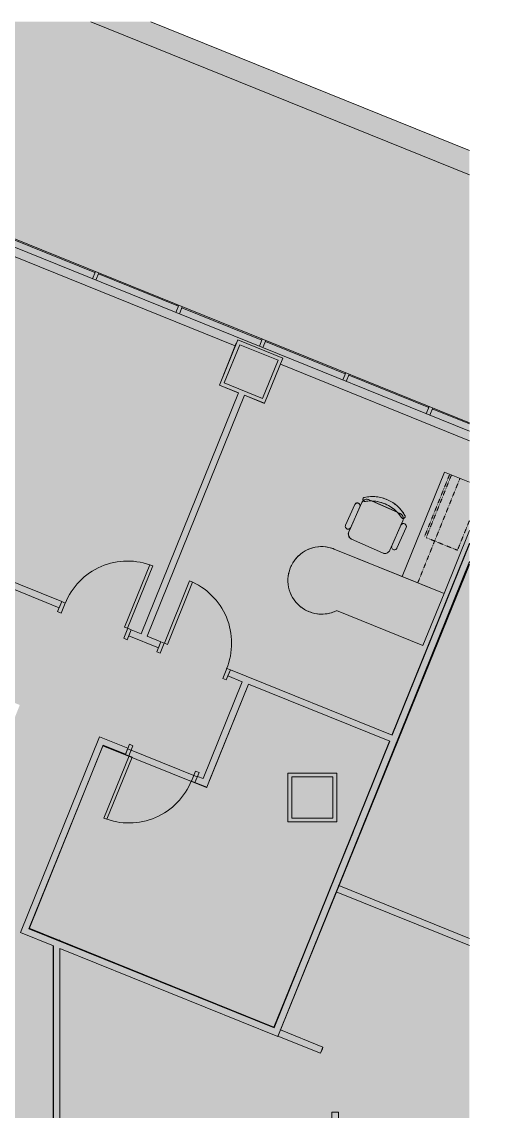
# Model space of a CAD drawing. Header units: inches. Extents: x 240 to 2120, y -1901 to 112.
# Drawn here: x 1872 to 2120, y -470 to 111 of the extents above; entities that cross this region are included whole.
import ezdxf

# ---------------------------------------------------------------- set-up
doc = ezdxf.new("R2010")
doc.units = ezdxf.units.IN
doc.header["$MEASUREMENT"] = 0
doc.linetypes.add('DASH 1_32_', pattern=[0.0625, 0.03125, -0.03125])
doc.layers.get('DefPoints').update_dxf_attribs({"lineweight": 9})
for name, color, linetype, lineweight in [('8th floor - 800-805 background_dwg', 8, 'Continuous', 9), ('A-DETL-GENF', 92, 'Continuous', 9), ('A-DOOR', 31, 'Continuous', 13), ('A-DOOR-FRAM', 31, 'Continuous', 20), ('A-WALL', 113, 'Continuous', 13), ('A-Wall-Bldg', 7, 'Continuous', 9), ('A-Wall-Exst', 7, 'Continuous', 9), ('A-WALL-PATT', 111, 'Continuous', 13), ('I-FURN', 30, 'Continuous', 9), ('I-WALL', 2, 'Continuous', 13)]:
    doc.layers.add(name, color=color, linetype=linetype, lineweight=lineweight)

# ---------------------------------------------------------------- blocks, each defined once
blk = doc.blocks.new('Single Flush - OTJ_SOLIDFLUSH_ALUM-4827086-FIRST FLOOR POWER _ SIGNAL')
at = {"layer": 'A-DOOR', "color": 8, "lineweight": 20}
for p, q in [((16.15625, 37.5625), (16.15625, 1.75)), ((17.90625, 37.5625), (16.15625, 37.5625)), ((17.90625, 1.75), (17.90625, 37.5625)), ((16.15625, 1.75), (17.90625, 1.75))]:
    blk.add_line(p, q, dxfattribs=at)
at = {"layer": 'A-DOOR', "lineweight": 9}
blk.add_arc((17.90625, 1.75), 35.8125, 90, 180.5, dxfattribs=at)
at = {"layer": 'A-DOOR-FRAM', "color": 8}
for p, q in [((-20, -4), (-20, 1.75)), ((-20, 1.75), (-18, 1.75)), ((-18, -4), (-18, 1.75)), ((18.000004, -4), (18.000004, 1.75)), ((18.000004, 1.75), (20.000004, 1.75)), ((20.000004, -4), (20.000004, 1.75)), ((-20, -4), (-18, -4)), ((18.000004, -4), (20.000004, -4))]:
    blk.add_line(p, q, dxfattribs=at)
blk = doc.blocks.new('Single Flush - OTJ_SOLIDFLUSH_ALUM-4827087-FIRST FLOOR POWER _ SIGNAL')
at = {"layer": 'A-DOOR', "color": 8, "lineweight": 20}
for p, q in [((16.15625, -1.75), (17.90625, -1.75)), ((16.15625, -37.5625), (16.15625, -1.75)), ((17.90625, -1.75), (17.90625, -37.5625)), ((17.90625, -37.5625), (16.15625, -37.5625))]:
    blk.add_line(p, q, dxfattribs=at)
at = {"layer": 'A-DOOR', "lineweight": 9}
blk.add_arc((17.90625, -1.75), 35.8125, 179.5, 270, dxfattribs=at)
at = {"layer": 'A-DOOR-FRAM', "color": 8}
for p, q in [((-20, 4), (-20, -1.75)), ((-20, 4), (-18, 4)), ((-18, 4), (-18, -1.75)), ((18.000004, 4), (18.000004, -1.75)), ((18.000004, 4), (20.000004, 4)), ((20.000004, 4), (20.000004, -1.75)), ((-20, -1.75), (-18, -1.75)), ((18.000004, -1.75), (20.000004, -1.75))]:
    blk.add_line(p, q, dxfattribs=at)
blk = doc.blocks.new('F-Chairs1 - Workstation 2-4864810-FIRST FLOOR POWER _ SIGNAL')
at = {"layer": 'I-FURN'}
for p, q in [((-12, 7), (-12, 24)), ((-12, 24), (-12, 21.5)), ((-12, 21.5), (-12, 24)), ((-9, 27), (9, 27)), ((9, 27), (-9, 27)), ((-9, 27), (9, 27)), ((12, 24), (12, 7)), ((12, 21.5), (12, 24)), ((12, 24), (12, 21.5)), ((-15, 9.5), (-15, 21.5)), ((-15, 21.5), (-15, 9.5)), ((-15, 9.5), (-15, 21.5)), ((-12, 9.5), (-12, 21.5)), ((-12, 21.5), (-12, 9.5)), ((-12, 21.5), (-12, 9.5)), ((-12, 9.5), (-12, 21.5)), ((12, 21.5), (12, 9.5)), ((12, 9.5), (12, 21.5)), ((12, 9.53), (12, 21.5)), ((12, 21.5), (12, 9.53)), ((15, 21.5), (15, 9.5)), ((15, 9.5), (15, 21.5)), ((15, 21.5), (15, 9.5)), ((-12, 9.5), (-12, 7)), ((-12, 7), (-12, 9.5)), ((12, 7), (12, 9.5)), ((12, 9.5), (12, 7)), ((-9, 4), (-7.33, 4)), ((-7.33, 4), (-9, 4)), ((7.44, 4), (-7.44, 4)), ((-7.33, 4), (7.33, 4)), ((7.33, 4), (-7.33, 4)), ((7.33, 4), (9, 4)), ((9, 4), (7.33, 4))]:
    blk.add_line(p, q, dxfattribs=at)
for centre, radius, start, end in [((-9, 24), 3, 90, 180), ((-9, 24), 3, 90, 180), ((-9, 24), 3, 135, 180), ((-9, 24), 3, 105, 135), ((-9, 24), 3, 90, 105), ((9, 24), 3, 360, 90), ((9, 24), 3, 360, 90), ((9, 24), 3, 75, 90), ((9, 24), 3, 60, 75), ((9, 24), 3, 45, 60), ((9, 24), 3, 15, 45), ((9, 24), 3, 0, 15), ((-13.5, 21.5), 1.5, 360, 180), ((-13.5, 21.5), 1.5, 360, 180), ((-13.5, 21.5), 1.5, 165, 180), ((-13.5, 21.5), 1.5, 150, 165), ((-13.5, 21.5), 1.5, 135, 150), ((-13.5, 21.5), 1.5, 105, 135), ((-13.5, 21.5), 1.5, 75, 105), ((-13.5, 21.5), 1.5, 45, 75), ((-13.5, 21.5), 1.5, 15, 45), ((-13.5, 21.5), 1.5, 0, 15), ((13.5, 21.5), 1.5, 360, 180), ((13.5, 21.5), 1.5, 360, 180), ((13.5, 21.5), 1.5, 165, 180), ((13.5, 21.5), 1.5, 150, 165), ((13.5, 21.5), 1.5, 135, 150), ((13.5, 21.5), 1.5, 120, 135), ((13.5, 21.5), 1.5, 105, 120), ((13.5, 21.5), 1.5, 90, 105), ((13.5, 21.5), 1.5, 75, 90), ((13.5, 21.5), 1.5, 45, 75), ((13.5, 21.5), 1.5, 15, 45), ((13.5, 21.5), 1.5, 0, 15), ((-13.5, 9.5), 1.5, 180, 360), ((-13.5, 9.5), 1.5, 180, 360), ((-13.5, 9.5), 1.5, 180, 210), ((-13.5, 9.5), 1.5, 210, 240), ((-13.5, 9.5), 1.5, 240, 270), ((-13.5, 9.5), 1.5, 270, 300), ((-13.5, 9.5), 1.5, 300, 315), ((-13.5, 9.5), 1.5, 315, 330), ((-13.5, 9.5), 1.5, 330, 345), ((-13.5, 9.5), 1.5, 345, 0), ((-9, 7), 3, 180, 206.28357), ((-9, 7), 3, 180, 206.39534), ((-9, 7), 3, 180, 195), ((-9, 7), 3, 195, 206.39534), ((9, 7), 3, 333.71643, 360), ((9, 7), 3, 333.60466, 0), ((9, 7), 3, 333.60466, 345), ((9, 7), 3, 345, 0), ((13.5, 9.5), 1.5, 180, 360), ((13.5, 9.5), 1.5, 180, 360), ((13.5, 9.5), 1.5, 180, 210), ((13.5, 9.5), 1.5, 210, 240), ((13.5, 9.5), 1.5, 240, 285), ((13.5, 9.5), 1.5, 285, 300), ((13.5, 9.5), 1.5, 300, 315), ((13.5, 9.5), 1.5, 315, 330), ((13.5, 9.5), 1.5, 330, 345), ((13.5, 9.5), 1.5, 345, 0), ((-11.17, 4.73), 1.08, 53.8255, 233.8255), ((-11.17, 4.73), 1.08, 53.8255, 233.8255), ((-11.17, 4.73), 1.08, 173.8255, 188.8255), ((-11.17, 4.73), 1.08, 158.8255, 173.8255), ((-11.17, 4.73), 1.08, 188.8255, 218.8255), ((-11.17, 4.73), 1.08, 143.8255, 158.8255), ((-11.17, 4.73), 1.08, 128.8255, 143.8255), ((-11.17, 4.73), 1.08, 218.8255, 233.8255), ((-11.17, 4.73), 1.08, 113.8255, 128.8255), ((0, 20), 20, 233.8255, 306.1745), ((0, 20), 20, 233.8255, 306.1745), ((0, 20), 20, 233.8255, 242.86912), ((-9, 7), 3, 206.39534, 225), ((-9, 7), 3, 206.39534, 270), ((-11.17, 4.73), 1.08, 98.8255, 113.8255), ((-11.17, 4.73), 1.08, 68.8255, 98.8255), ((-9, 7), 3, 225, 255), ((-11.17, 4.73), 1.08, 53.8255, 68.8255), ((0, 22.18), 19.64, 237.57575, 302.42425), ((0, 22.18), 19.64, 237.57575, 302.42425), ((0, 22.18), 19.64, 237.57575, 261.89394), ((-9, 7), 3, 255, 270), ((0, 20), 20, 242.86912, 260.95637), ((0, 20), 20, 260.95637, 270), ((0, 22.18), 19.64, 261.89394, 286.21212), ((0, 20), 20, 270, 279.04363), ((0, 20), 20, 279.04363, 288.08725), ((0, 22.18), 19.64, 286.21212, 294.31819), ((0, 20), 20, 288.08725, 297.13088), ((0, 22.18), 19.64, 294.31819, 302.42425), ((9, 7), 3, 270, 330), ((9, 7), 3, 270, 285), ((0, 20), 20, 297.13088, 306.1745), ((9, 7), 3, 285, 300), ((9, 7), 3, 300, 315), ((11.17, 4.73), 1.08, 306.1745, 126.1745), ((11.17, 4.73), 1.08, 306.1745, 126.1745), ((11.17, 4.73), 1.08, 111.1745, 126.1745), ((11.17, 4.73), 1.08, 96.1745, 111.1745), ((11.17, 4.73), 1.08, 81.1745, 96.1745), ((9, 7), 3, 315, 330), ((11.17, 4.73), 1.08, 66.1745, 81.1745), ((11.17, 4.73), 1.08, 51.1745, 66.1745), ((9, 7), 3, 331.14883, 333.60466), ((9, 7), 3, 331.14883, 333.60466), ((11.17, 4.73), 1.08, 306.1745, 321.1745), ((11.17, 4.73), 1.08, 351.1745, 51.1745), ((11.17, 4.73), 1.08, 321.1745, 351.1745)]:
    blk.add_arc(centre, radius, start, end, dxfattribs=at)
blk = doc.blocks.new('P-Top Desk 8 - P-Top Desk 1-4866550-FIRST FLOOR POWER _ SIGNAL')
at = {"layer": 'I-FURN'}
for p, q in [((-2715.91, 8572.32), (-2715.91, 8512.32)), ((-2701.53, 8572.32), (-2715.91, 8572.32)), ((-2715.91, 8572.32), (-2701.53, 8572.32)), ((-2715.91, 8512.32), (-2715.91, 8572.32)), ((-2691.91, 8512.32), (-2691.91, 8548.5)), ((-2691.91, 8548.5), (-2691.91, 8512.32)), ((-2691.91, 8512.32), (-2755.02, 8512.32)), ((-2755.02, 8512.32), (-2715.91, 8512.32)), ((-2715.91, 8512.32), (-2691.91, 8512.32)), ((-2691.91, 8512.32), (-2715.91, 8512.32)), ((-2715.91, 8512.32), (-2691.91, 8512.32)), ((-2691.91, 8482.34), (-2691.91, 8512.32)), ((-2691.91, 8512.32), (-2691.91, 8482.34)), ((-2741.59, 8482.34), (-2691.91, 8482.34)), ((-2691.91, 8482.34), (-2741.59, 8482.34))]:
    blk.add_line(p, q, dxfattribs=at)
at = {"layer": 'I-FURN', "linetype": 'DASH 1_32_'}
for p, q in [((-2712.91, 8536.32), (-2712.91, 8572.32)), ((-2711.91, 8536.32), (-2711.91, 8572.32)), ((-2707.03, 8512.32), (-2707.03, 8572.32)), ((-2693.91, 8553.45), (-2693.91, 8536.32)), ((-2693.91, 8536.32), (-2711.91, 8536.32))]:
    blk.add_line(p, q, dxfattribs=at)
at = {"layer": 'I-FURN'}
for start, end in [(90, 318.25016), (99.51042, 147.06254), (90, 99.51042), (147.06254, 166.08339), (166.08339, 175.59381), (175.59381, 185.10423), (185.10423, 204.12508), (204.12508, 242.16677), (280.20847, 308.73974), (308.73974, 318.25016), (242.16677, 261.18762), (261.18762, 270.69804), (270.69804, 280.20847)]:
    blk.add_arc((-2755.02, 8494.32), 18, start, end, dxfattribs=at)
blk = doc.blocks.new('8th floor - 800-805 background_dwg-4807125-FIRST FLOOR POWER _ SIGNAL')
at = {"layer": 'A-Wall-Bldg'}
blk.add_hatch(color=256, dxfattribs=at).paths.add_polyline_path([(732.74, 1282.6), (710.74, 1282.6), (710.74, 1260.6), (732.74, 1260.6)], flags=0)
for p, q in [((308.3, 826.52), (522.06, 1355.41)), ((376.99, 1355.41), (308.3, 1185.45)), ((308.3, 815.47), (526.53, 1355.41)), ((389.94, 1355.41), (308.3, 1153.43)), ((490.84, 1254.59), (531.59, 1355.41)), ((514.67, 1335.56), (522.7, 1355.41)), ((514.13, 1335.78), (517.97, 1334.23)), ((496.69, 1291.06), (513.92, 1333.71)), ((517.22, 1332.38), (513.38, 1333.93)), ((478.7, 1246.56), (495.94, 1289.2)), ((499.23, 1287.87), (495.39, 1289.42)), ((496.14, 1291.28), (499.98, 1289.73)), ((460.71, 1202.05), (477.95, 1244.7)), ((481.25, 1243.37), (477.41, 1244.92)), ((478.16, 1246.78), (482, 1245.22)), ((511.7, 1246.16), (507.35, 1235.39)), ((432.57, 1110.42), (481.1, 1230.49)), ((460.17, 1202.27), (464.01, 1200.72)), ((442.73, 1157.55), (459.96, 1200.2)), ((463.26, 1198.87), (459.42, 1200.42)), ((424.74, 1113.05), (441.98, 1155.7)), ((445.27, 1154.37), (441.43, 1155.92)), ((442.18, 1157.77), (446.02, 1156.22))]:
    blk.add_line(p, q, dxfattribs=at)
at = {"layer": 'A-Wall-Bldg', "flags": 128}
for points in [[(708.75, 1258.6), (734.75, 1258.6), (734.75, 1284.6), (708.75, 1284.6), (708.75, 1258.6)], [(710.74, 1260.6), (710.74, 1282.6), (732.74, 1282.6), (732.74, 1260.6), (710.74, 1260.6)], [(506.04, 1232.15), (501.96, 1222.06), (479.67, 1231.06)]]:
    blk.add_lwpolyline(points, dxfattribs=at)
at = {"layer": 'A-Wall-Exst'}
for p, q in [((586.31, 1355.41), (688.55, 1314.08)), ((691.79, 1312.77), (844.52, 1251.02)), ((844.35, 1251.31), (791.72, 1120.58)), ((800.8, 1133.5), (905.11, 1133.5))]:
    blk.add_line(p, q, dxfattribs=at)
at = {"layer": 'A-Wall-Exst', "flags": 128}
blk.add_lwpolyline([(798.45, 1137), (797.87, 1137), (797.87, 1135.58)], dxfattribs=at)
at = {"layer": 'A-WALL-PATT', "color": 7, "lineweight": 9}
for p, q in [((845.68, 1254.63), (845.69, 1254.54)), ((845.75, 1254.52), (845.73, 1254.61)), ((507.35, 1235.39), (507.39, 1235.5)), ((635.81, 1183.6), (635.78, 1183.51)), ((797.87, 1135.58), (797.87, 1137)), ((791.62, 1120.54), (791.58, 1120.64))]:
    blk.add_line(p, q, dxfattribs=at)
at = {"layer": 'A-WALL-PATT', "color": 7, "lineweight": 9, "flags": 128}
for points in [[(768.83, 1285.6), (768.75, 1285.72)], [(771.75, 1284.42), (772, 1284.41)], [(848.78, 1253.29), (848.97, 1253.3)], [(716.2, 1215.06), (716.54, 1215.2)], [(694.1, 1159.94), (694.22, 1159.99)], [(798.92, 1138.16), (798.73, 1138.34)], [(791.78, 1120.49), (791.72, 1120.58)]]:
    blk.add_lwpolyline(points, close=True, dxfattribs=at)
blk.add_lwpolyline([(854.9, 1277.3), (855.71, 1276.97), (858.14, 1275.99)], dxfattribs=at)
at = {"layer": 'DefPoints'}
for p, q in [((713.05, 1216.61), (661.37, 1237.5)), ((710.76, 1210.25), (695.78, 1173.17))]:
    blk.add_line(p, q, dxfattribs=at)
at = {"layer": 'DefPoints', "flags": 128}
for points in [[(796.92, 1355.41), (768.75, 1285.72), (596.33, 1355.41)], [(845.68, 1254.63), (772, 1284.41), (800.69, 1355.41)], [(1166.73, 1133.53), (1166.73, 1137.03), (1054.71, 1137.03), (1054.71, 1282.09), (1114.96, 1282.09), (1114.96, 1285.59), (1054.73, 1285.59), (986.68, 1285.59), (986.68, 1282.09), (1051.23, 1282.09), (1051.23, 1137.03), (937.98, 1137.03), (937.98, 1282.09), (946.68, 1282.09), (946.68, 1285.59), (937.98, 1285.59), (889.47, 1285.59), (889.47, 1282.09), (934.48, 1282.09), (934.48, 1137.03), (908.67, 1137.03), (802.24, 1137.03)], [(848.94, 1253.22), (848.97, 1253.3), (858.14, 1275.99), (854.9, 1277.3), (845.73, 1254.61)], [(844.39, 1251.29), (798.73, 1138.34), (791.58, 1120.64)], [(635.78, 1183.51), (635.81, 1183.6), (507.39, 1235.5), (507.35, 1235.39)], [(791.72, 1120.58), (694.22, 1159.99), (716.54, 1215.2), (716.3, 1215.3)]]:
    blk.add_lwpolyline(points, dxfattribs=at)
at = {"layer": 'I-WALL', "color": 250}
blk.add_line((849.14, 1253.17), (597.53, 1355.41), dxfattribs=at)
at = {"layer": 'I-WALL', "color": 250, "flags": 128}
blk.add_lwpolyline([(739.96, 1293.49), (844.27, 1251.1), (791.54, 1120.6)], dxfattribs=at)

msp = doc.modelspace()

# ---------------------------------------------------------------- hatches: boundary and pattern name
at = {"layer": 'A-DETL-GENF'}
h = msp.add_hatch(color=254, dxfattribs=at)
h.paths.add_polyline_path([(768.71, -1901.45), (848.14, -1901.45), (893.48, -1789.26), (903.31, -1793.24), (859.57, -1901.45), (2110.78, -1901.45), (2110.78, -176.86), (2008.52, -429.97), (1892.39, -383.05), (1892.39, -747.55), (1888.89, -747.53), (1888.89, -489.42), (1881.89, -489.42), (1881.89, -485.92), (1888.89, -485.92), (1888.89, -381.64), (1871.3, -374.53), (1913.44, -270.22), (1928.64, -276.36), (1927.33, -279.61), (1915.37, -274.78), (1875.85, -372.6), (2006.58, -425.41), (2068.3, -272.67), (1992.86, -242.19), (1970.67, -297.12), (1964.41, -294.59), (1965.72, -291.35), (1968.74, -292.56), (1989.62, -240.88), (1981.97, -237.79), (1983.28, -234.55), (2069.61, -269.42), (2110.78, -167.52), (2110.78, 42.18), (1940.83, 110.88), (1553.94, 110.88), (1494.21, -36.95), (1610.28, -83.84), (1608.97, -87.09), (1480.15, -35.04), (1481.46, -31.8), (1490.97, -35.64), (1550.16, 110.88), (1346.5, 110.88), (1315.87, 35.15), (1393.31, 3.82), (1393.43, 4.11), (1413.83, -4.13), (1413.75, -4.44), (1444.38, -16.81), (1443.06, -20.06), (1412.41, -7.67), (1405.5, -24.75), (1385.1, -16.51), (1392, 0.57), (1294.39, 40.06), (1295.7, 43.3), (1312.62, 36.46), (1342.72, 110.88), (1145.86, 110.88), (1150.94, 108.82), (1148.52, 102.84), (1258.62, 58.3), (1257.31, 55.06), (1147.2, 99.6), (1139.52, 80.6), (1115.51, 90.32), (1123.83, 110.88), (631.53, 110.88), (624.73, 94.03), (792.9, 26), (797.01, 36.17), (959.52, -29.48), (958.26, -32.61), (992.67, -46.53), (992.63, -46.63), (994.78, -47.5), (992.9, -52.14), (941.31, -31.15), (849.57, 5.96), (814.09, -81.84), (958.72, -140.67), (994.81, -155.26), (1030.39, -67.29), (1026.24, -65.61), (1028.12, -60.98), (1029.71, -61.62), (1029.75, -61.53), (1058.18, -73.03), (1058.18, -73.13), (1059, -73.46), (1057.13, -78.1), (1037.81, -70.29), (1002.22, -158.26), (1015.08, -163.45), (1018.42, -155.21), (1038.81, -163.45), (1030.57, -183.85), (1010.17, -175.6), (1010.93, -173.71), (998.08, -168.51), (976.49, -221.88), (1215.66, -318.63), (1265.23, -195.93), (1222.67, -178.72), (1234.4, -149.74), (1090.72, -91.66), (1092.59, -87.03), (1095.23, -88.1), (1095.26, -88.03), (1285.7, -165.08), (1283.82, -169.72), (1280.66, -168.44), (1244.39, -258.21), (1281.37, -273.17), (1285.43, -263.13), (1305.83, -271.37), (1298.33, -289.91), (1307.84, -293.76), (1347.55, -195.48), (1317.23, -183.22), (1319.1, -178.59), (1352.67, -192.15), (1350.81, -196.83), (1494.45, -254.87), (1496.31, -250.28), (1637.87, -307.47), (1637.86, -1157.84), (1596.49, -1157.84), (1596.49, -1238.44), (1393.68, -1238.48), (1390.34, -1246.85), (1390.34, -1238.44), (1388.86, -1238.44), (1388.86, -855.25), (1285.16, -925.18), (1265.15, -975.36), (1229.33, -960.88), (1199.86, -980.75), (1179.39, -995), (1206.13, -1033.42), (1190.34, -1072.48), (1093.05, -928.2), (1092.62, -927.66), (1092.08, -927.23), (1091.46, -926.93), (1090.79, -926.79), (1090.1, -926.8), (1089.43, -926.97), (1088.82, -927.28), (1040.99, -959.53), (1028.72, -950.31), (1016.73, -940.73), (1005.04, -930.78), (993.65, -920.48), (982.58, -909.85), (971.84, -898.88), (960.67, -886.71), (951.38, -876), (941.31, -863.63), (932.34, -851.92), (923.37, -839.46), (914.79, -826.73), (906.6, -813.75), (898.8, -800.52), (891.41, -787.07), (884.43, -773.4), (877.86, -759.52), (871.72, -745.45), (866.01, -731.2), (860.73, -716.79), (855.89, -702.22), (851.5, -687.51), (847.55, -672.68), (895.3, -640.47), (895.87, -640), (896.35, -639.3), (896.59, -638.72), (896.69, -637.99), (896.59, -637.19), (896.31, -636.49), (811.28, -510.38), (305.2, -510.38), (305.2, -339.24), (300.95, -339.24), (300.95, -335.74), (343.64, -335.74), (357.87, -300.53), (351.67, -298.02), (362.17, -272.03), (368.37, -274.53), (394.33, -210.29), (355.22, -194.49), (356.53, -191.24), (362.31, -193.57), (381.76, -145.42), (375.99, -143.08), (377.3, -139.84), (416.41, -155.63), (461.67, -43.6), (434.32, -32.55), (437.22, -25.37), (440.47, -26.68), (438.87, -30.62), (552.11, -76.36), (596.87, 34.43), (483.64, 80.18), (475.59, 60.26), (481.6, 57.83), (472.61, 35.57), (466.6, 38), (455.45, 10.41), (452.21, 11.72), (463.35, 39.31), (450.36, 44.57), (459.35, 66.82), (472.35, 61.57), (481.71, 84.74), (598.18, 37.68), (627.76, 110.88), (239.63, 110.88), (239.63, -1901.45), (699.56, -1901.45)], flags=0)
h.paths.add_polyline_path([(2042.78, -1867.18), (1791.78, -1867.14), (1791.78, -1754.78), (1749.79, -1754.77), (1749.79, -1772.24), (1727.79, -1772.24), (1727.79, -1754.77), (1697.8, -1754.77), (1697.85, -1292.15), (1701.85, -1294.47), (1713.86, -1294.47), (1713.86, -1292.15), (1734.76, -1292.74), (1734.76, -1303.1), (1734.84, -1302.52), (1734.84, -1318.53), (1701.85, -1318.49), (1701.85, -1414.52), (1805.83, -1414.53), (1805.83, -1318.54), (1776.85, -1318.53), (1776.85, -1302.53), (1838.84, -1302.53), (1838.84, -1314.53), (1838.84, -1314.54), (1838.84, -1318.54), (1809.84, -1318.54), (1809.84, -1414.54), (1913.83, -1414.55), (1913.84, -1318.55), (1880.85, -1318.55), (1880.85, -1302.54), (1942.84, -1302.55), (1942.84, -1314.55), (1942.84, -1314.56), (1942.84, -1318.55), (1984.84, -1318.55), (1984.85, -1302.55), (2016.85, -1302.55), (2016.85, -1292.19), (2020.86, -1292.19), (2020.86, -1287.79), (2037.86, -1287.8), (2037.86, -1292.2), (2041.86, -1292.2), (2041.83, -1516.2), (2024.82, -1516.21), (2024.82, -1451.2), (1895.83, -1451.19), (1895.82, -1455.33), (1890.83, -1455.33), (1890.83, -1428.02), (1713.83, -1428.02), (1713.82, -1454.52), (1701.82, -1454.52), (1701.82, -1571.24), (1890.81, -1571.25), (1890.83, -1494.33), (1895.83, -1494.33), (1895.83, -1511.19), (1939.54, -1511.2), (1939.54, -1516.19), (1895.82, -1516.19), (1895.82, -1564.19), (1983.82, -1564.19), (1983.82, -1516.2), (1978.54, -1516.19), (1978.54, -1511.2), (1988.82, -1511.2), (1988.81, -1655.26), (1978.24, -1655.26), (1978.24, -1650.26), (1983.81, -1650.25), (1983.81, -1610.67), (1964.48, -1610.67), (1964.48, -1590.14), (1923.81, -1590.15), (1923.81, -1650.25), (1939.24, -1650.26), (1939.24, -1655.26), (1923.81, -1655.27), (1923.8, -1671.22), (1918.81, -1671.22), (1918.81, -1595.25), (1701.8, -1595.25), (1701.8, -1715.23), (1724.02, -1715.23), (1724.02, -1742.37), (1887.8, -1742.37), (1887.8, -1715.25), (1918.8, -1715.25), (1918.81, -1710.22), (1923.8, -1710.22), (1923.8, -1715.25), (2024.8, -1715.26), (2024.81, -1650.26), (2042.81, -1650.26), (2042.78, -1820.31), (2037.8, -1820.31), (2037.78, -1720.27), (1985.8, -1720.27), (1985.8, -1761.17), (2015.78, -1761.17), (2015.79, -1750.26), (2037.79, -1750.26), (2037.78, -1772.26), (2015.78, -1772.26), (2015.78, -1766.17), (1837.78, -1766.16), (1837.79, -1862.15), (2037.78, -1862.15), (2037.8, -1859.32), (2042.78, -1859.31), (2042.78, -1862.18)], flags=0)
h.paths.add_polyline_path([(1832.78, -1862.15), (1832.79, -1862.14), (1832.79, -1754.79), (1796.79, -1754.78), (1796.79, -1862.14)], flags=0)
h.paths.add_polyline_path([(1749.78, -1855.24), (1727.78, -1855.24), (1727.79, -1833.24), (1749.79, -1833.24)], flags=0)
h.paths.add_polyline_path([(1203.49, -1816.96), (1180.75, -1816.96), (1180.75, -1787.96), (1203.5, -1787.96), (1203.49, -1816.96)], flags=0)
h.paths.add_polyline_path([(1434.17, -1800.49), (1411.58, -1767.17), (1435.8, -1750.77), (1458.38, -1784.08), (1434.17, -1800.49)], flags=0)
h.paths.add_polyline_path([(1975.79, -1761.17), (1975.79, -1720.26), (1895.8, -1720.26), (1895.8, -1761.17), (1923.8, -1761.17)], flags=0)
h.paths.add_polyline_path([(1720.02, -1745.23), (1720.02, -1721.23), (1701.79, -1721.23), (1701.8, -1745.23), (1703.47, -1745.23)], flags=0)
h.paths.add_polyline_path([(2029.8, -1715.26), (2037.81, -1715.26), (2037.78, -1655.26), (2029.81, -1655.26), (2029.8, -1715.26)], flags=0)
h.paths.add_polyline_path([(1983.81, -1605.67), (1983.82, -1605.67), (1983.82, -1569.2), (1968.48, -1569.2), (1968.48, -1605.67), (1983.81, -1605.67)], flags=0)
h.paths.add_polyline_path([(1895.82, -1590.25), (1918.81, -1590.25), (1918.81, -1569.19), (1895.82, -1569.19), (1895.81, -1576.26), (1701.81, -1576.24), (1701.81, -1590.25), (1895.82, -1590.25)], flags=0)
h.paths.add_polyline_path([(1923.82, -1585.14), (1964.48, -1585.13), (1964.48, -1569.2), (1923.82, -1569.2), (1923.81, -1585.14)], flags=0)
h.paths.add_polyline_path([(1234.53, -1515.77), (1222.19, -1497.55), (1240.4, -1485.21), (1252.74, -1503.43)], flags=0)
h.paths.add_polyline_path([(2037.83, -1511.2), (2037.83, -1463.16), (2029.83, -1463.16), (2029.83, -1511.2)], flags=0)
h.paths.add_polyline_path([(1461.83, -1461.61), (1439.83, -1461.61), (1439.83, -1439.61), (1461.83, -1439.61)], flags=0)
h.paths.add_polyline_path([(2037.84, -1447.2), (2037.84, -1411.21), (2013.84, -1411.2), (2013.84, -1447.2), (2031.26, -1447.2)], flags=0)
h.paths.add_polyline_path([(2009.83, -1447.2), (2009.84, -1407.2), (2037.84, -1407.2), (2037.84, -1323.57), (1937.84, -1323.55), (1937.84, -1318.56), (1925.84, -1318.56), (1925.84, -1334.55), (1917.83, -1334.55), (1917.83, -1413.15), (1927.29, -1413.15), (1927.29, -1428.02), (1895.84, -1428.02), (1895.84, -1447.19), (2001.61, -1447.2)], flags=0)
h.paths.add_polyline_path([(1713.83, -1427.99), (1711.83, -1426.53), (1711.86, -1426.55)], flags=0)
h.paths.add_polyline_path([(1909.83, -1423.67), (1909.83, -1418.55), (1713.83, -1418.52), (1713.83, -1423.64), (1909.83, -1423.67)], flags=0)
h.paths.add_polyline_path([(2024.85, -1318.56), (2024.85, -1318.56), (2024.85, -1318.56)], flags=0)
h.paths.add_polyline_path([(1718.84, -1314.52), (1718.84, -1305.52), (1701.85, -1305.52), (1701.85, -1306.52), (1717.85, -1306.52), (1717.85, -1314.52)], flags=0)
h.paths.add_polyline_path([(1701.85, -1294.47), (1697.85, -1292.15), (1701.85, -1292.15)], flags=0)
h.paths.add_polyline_path([(1140.13, -1276.52), (1119.74, -1268.28), (1127.98, -1247.88), (1148.38, -1256.13)], flags=0)
h.paths.add_polyline_path([(1990.87, -1272.6), (1990.87, -1164.58), (2024.87, -1164.57), (2024.87, -1160.57), (2036.88, -1160.56), (2036.88, -1055.57), (2040.88, -1055.57), (2040.86, -1185.92), (2037.87, -1185.92), (2037.87, -1190.32), (2020.87, -1190.32), (2020.87, -1185.92), (2016.87, -1185.92), (2016.87, -1175.55), (1990.87, -1175.55)], flags=0)
h.paths.add_polyline_path([(1717.94, -1183.83), (1701.86, -1183.66), (1701.86, -1179.65), (1697.86, -1179.65), (1697.88, -1097.48), (1697.9, -985.53), (1702.89, -985.53), (1702.9, -1041.52), (1717.88, -1041.53), (1717.88, -1051.53), (1905.88, -1051.55), (1905.88, -1041.55), (1925.88, -1041.56), (1925.88, -1055.55), (1809.88, -1055.54), (1809.88, -1160.53), (1838.87, -1160.54), (1838.86, -1175.53), (1776.86, -1175.53), (1776.87, -1160.53), (1805.87, -1160.53), (1805.87, -1055.54), (1701.87, -1055.53), (1701.87, -1160.52), (1734.87, -1160.52), (1734.83, -1164.51), (1734.86, -1164.52), (1734.82, -1175.52), (1734.06, -1183.45), (1718.1, -1183.56)], flags=0)
h.paths.add_polyline_path([(1880.86, -1175.54), (1880.87, -1160.55), (1948.87, -1160.57), (1948.86, -1164.55), (1948.86, -1164.57), (1948.86, -1175.54)], flags=0)
h.paths.add_polyline_path([(1713.87, -1172.53), (1713.87, -1172.52), (1701.87, -1172.52)], flags=0)
h.paths.add_polyline_path([(2016.87, -1164.58), (1990.87, -1164.57), (1990.87, -1160.57), (2024.87, -1160.57), (2024.87, -1164.58)], flags=0)
h.paths.add_polyline_path([(1921.87, -1160.55), (1909.87, -1160.55), (1909.88, -1055.55), (1913.87, -1055.56), (1913.87, -1142.55), (1917.87, -1142.55), (1917.87, -1055.55), (1921.87, -1055.56), (1921.87, -1160.55)], flags=0)
h.paths.add_polyline_path([(2020.88, -1055.57), (2020.88, -1043.57), (2040.88, -1043.57), (2040.87, -1055.57), (2020.88, -1055.57)], flags=0)
h.paths.add_polyline_path([(1697.9, -898.37), (1697.92, -747.53), (1698.23, -747.53), (1698.23, -470.21), (1701.73, -470.21), (1701.73, -485.92), (1841.89, -485.96), (1841.89, -489.42), (1701.73, -489.42), (1701.73, -747.53), (2036.93, -747.57), (2036.93, -747.57), (2040.93, -747.57), (2040.93, -752.53), (1728.92, -752.53), (1728.9, -856.87), (1702.9, -856.88), (1702.9, -898.37)], flags=0)
h.paths.add_polyline_path([(2037.9, -889.57), (2015.9, -889.57), (2015.9, -867.56), (2037.9, -867.57)], flags=0)
h.paths.add_polyline_path([(1702.9, -889.53), (1702.9, -867.53), (1749.9, -867.53), (1749.9, -889.53), (1702.9, -889.52)], flags=0)
h.paths.add_polyline_path([(1724.45, -851.87), (1724.45, -752.53), (1702.9, -752.53), (1702.9, -851.87), (1703.51, -851.87)], flags=0)
h.paths.add_polyline_path([(713.83, -737.92), (688.79, -727.81), (695.59, -710.99), (720.62, -721.11), (713.97, -737.56)], flags=0)
h.paths.add_polyline_path([(473.33, -647.04), (451.84, -638.35), (460.83, -616.1), (482.32, -624.78), (474.65, -643.75)], flags=0)
h.paths.add_polyline_path([(1727.98, -601.81), (1727.98, -579.53), (1749.94, -579.53), (1749.98, -601.81)], flags=0)
h.paths.add_polyline_path([(2037.94, -601.56), (2015.94, -601.56), (2015.94, -579.56), (2037.94, -579.56)], flags=0)
h.paths.add_polyline_path([(1698.23, -430.21), (1698.23, -265.39), (1114.16, -29.41), (1115.47, -26.16), (1601.7, -222.61), (1623.43, -168.83), (1632.93, -172.67), (1631.62, -175.92), (1625.36, -173.39), (1604.94, -223.92), (1643.89, -239.65), (1664.3, -189.12), (1657.58, -186.41), (1658.89, -183.16), (1704.64, -201.65), (1703.33, -204.89), (1667.55, -190.43), (1647.13, -240.97), (1726.79, -273.15), (1747.21, -222.62), (1740.42, -219.88), (1741.73, -216.63), (1748.52, -219.37), (1753.92, -206.01), (1796.89, -223.37), (1795.58, -226.62), (1755.86, -210.57), (1728.95, -277.16), (1728.95, -289.53), (1751.97, -289.53), (1751.97, -322.54), (1827.01, -352.86), (1866.45, -255.25), (1828.92, -240.09), (1830.23, -236.84), (1871.01, -253.32), (1828.95, -357.42), (1725.45, -315.6), (1725.45, -276.38), (1701.73, -266.8), (1701.73, -430.21)], flags=0)
h.paths.add_polyline_path([(1207.25, -339.45), (1214.16, -322.33), (967.57, -222.58), (990.66, -165.51), (987.76, -164.34), (967.88, -213.52), (918.73, -193.66), (908.59, -218.78), (1182.19, -329.32)], flags=0)
h.paths.add_polyline_path([(242.95, -339.24), (242.95, -335.74), (260.95, -335.74), (260.95, -339.24)], flags=0)
h.paths.add_polyline_path([(1749.97, -321.73), (1749.97, -315.53), (1734.61, -315.53), (1736.2, -316.17)], flags=0)
h.paths.add_polyline_path([(2037.97, -313.57), (2015.97, -313.56), (2015.97, -291.56), (2037.97, -291.57), (2037.97, -307.47)], flags=0)
h.paths.add_polyline_path([(1749.97, -291.53), (1749.97, -291.53), (1749.97, -291.53)], flags=0)
h.paths.add_polyline_path([(1277.93, -281.67), (1279.87, -276.88), (1242.89, -261.92), (1240.94, -266.73), (1277.19, -281.37)], flags=0)
h.paths.add_polyline_path([(1944.88, -222.81), (1929.12, -216.44), (1930.43, -213.19), (1935.63, -215.29), (1987.54, -86.83), (1990.78, -88.14), (1938.88, -216.61), (1946.19, -219.56)], flags=0)
h.paths.add_polyline_path([(395.64, -207.04), (399.56, -197.32), (372.21, -186.27), (384.55, -155.73), (411.9, -166.77), (415.05, -158.87), (385.01, -146.73), (365.55, -194.89), (394.33, -206.51)], flags=0)
h.paths.add_polyline_path([(965.12, -207.01), (983.1, -162.51), (938.6, -144.56), (920.63, -189.03), (963.25, -206.26)], flags=0)
h.paths.add_polyline_path([(1892.03, -201.45), (1723.86, -133.48), (1725.16, -130.26), (1802.23, -161.39), (1864.13, -8.18), (1867.37, -9.49), (1805.47, -162.71), (1893.34, -198.21)], flags=0)
h.paths.add_polyline_path([(1266.54, -192.69), (1276.95, -166.94), (1237.64, -151.05), (1227.23, -176.79), (1266.35, -192.61)], flags=0)
h.paths.add_polyline_path([(1012.81, -169.08), (1013.2, -168.1), (1000.35, -162.9), (999.95, -163.88), (1011.41, -168.51)], flags=0)
h.paths.add_polyline_path([(411.15, -168.63), (411.15, -168.63), (410.15, -168.23)], flags=0)
h.paths.add_polyline_path([(992.54, -160.88), (992.93, -159.9), (992.85, -159.86), (992.8, -159.98), (940.86, -138.98), (940.52, -139.83), (990.36, -160)], flags=0)
h.paths.add_polyline_path([(1672.52, -132.67), (1652.12, -124.43), (1652.12, -124.36), (1651.93, -124.29), (1658.82, -107.23), (1646.06, -102.07), (1647.37, -98.83), (1660.13, -103.99), (1660.17, -103.89), (1668.75, -107.36), (1720.61, 21.02), (1710.42, 25.14), (1720.16, 49.25), (1744.26, 39.51), (1734.52, 15.4), (1723.85, 19.68), (1671.99, -108.67), (1680.57, -112.13), (1680.57, -112.2), (1688.07, -115.27), (1686.76, -118.52), (1679.43, -115.56), (1672.57, -132.53)], flags=0)
h.paths.add_polyline_path([(2000.45, -89.89), (1980.05, -81.64), (1988.29, -61.24), (2008.69, -69.49), (2008.39, -70.23)], flags=0)
h.paths.add_polyline_path([(1077.07, -14.42), (1072.05, -12.39), (1073.36, -9.15), (1078.38, -11.18)], flags=0)
h.paths.add_polyline_path([(1146.74, 103.78), (1148.33, 107.72), (1140.52, 110.88), (1129.18, 110.88), (1146.73, 103.78)], flags=0)
at = {"layer": 'A-WALL'}
msp.add_hatch(color=250, dxfattribs=at).paths.add_polyline_path([(2000.45, -89.89), (2008.69, -69.49), (1988.29, -61.24), (1980.05, -81.64), (1990.78, -85.98)], flags=0)
at = {"layer": 'A-WALL-PATT', "lineweight": 9}
h = msp.add_hatch(color=7, dxfattribs=at)
h.paths.add_polyline_path([(2068.3, -272.67), (2069.61, -269.42), (1983.28, -234.55), (1981.97, -237.79), (2060.27, -269.42)], flags=0)
h.paths.add_polyline_path([(1944.88, -222.81), (1946.19, -219.56), (1930.43, -213.19), (1929.12, -216.44), (1935.63, -219.07)], flags=0)
h.paths.add_polyline_path([(1892.03, -201.45), (1893.34, -198.21), (1725.16, -130.26), (1723.85, -133.5), (1876.89, -195.34)], flags=0)
h.paths.add_polyline_path([(1686.76, -118.52), (1688.07, -115.27), (1647.37, -98.83), (1646.06, -102.07), (1678.73, -115.27)], flags=0)
h.paths.add_polyline_path([(1608.97, -87.09), (1610.28, -83.84), (1481.46, -31.8), (1480.15, -35.04), (1601.7, -84.15)], flags=0)
h.paths.add_polyline_path([(1443.06, -20.06), (1444.38, -16.81), (1413.71, -4.44), (1412.41, -7.67), (1413.83, -8.25)], flags=0)
for points in [[(1938.88, -216.61), (1990.78, -88.14), (1987.54, -86.83), (1935.63, -215.29)], [(2008.52, -429.97), (2110.78, -176.86), (2110.78, -167.52), (2005.27, -428.66), (2006.58, -429.19)], [(1971.98, -293.87), (1992.86, -242.19), (1989.62, -240.88), (1968.74, -292.56)], [(1875.85, -372.6), (1916.68, -271.53), (1913.44, -270.22), (1872.61, -371.28)], [(2005.27, -428.66), (2006.58, -425.41), (1872.61, -371.28), (1871.3, -374.53), (1997.24, -425.41)], [(1892.39, -747.55), (1892.39, -383.05), (1888.89, -381.64), (1888.89, -747.55)]]:
    msp.add_hatch(color=7, dxfattribs=at).paths.add_polyline_path(points, flags=0)
h = msp.add_hatch(color=7, dxfattribs=at)
h.paths.add_polyline_path([(1970.67, -297.12), (1971.98, -293.87), (1965.72, -291.35), (1964.41, -294.59), (1968.74, -296.34)], flags=0)
h.paths.add_polyline_path([(1927.33, -279.61), (1928.64, -276.36), (1916.68, -271.53), (1915.37, -274.78)], flags=0)

# ---------------------------------------------------------------- linework, layer by layer
at = {"layer": 'A-WALL'}
for p, q in [((1980.05, -81.64), (1988.29, -61.24)), ((2008.69, -69.49), (2000.45, -89.89))]:
    msp.add_line(p, q, dxfattribs=at)
at = {"layer": 'A-WALL', "lineweight": 9}
for p, q in [((1988.29, -61.24), (1980.05, -81.64)), ((2008.69, -69.49), (1988.29, -61.24)), ((2000.45, -89.89), (2008.69, -69.49)), ((1980.05, -81.64), (2000.45, -89.89))]:
    msp.add_line(p, q, dxfattribs=at)
at = {"layer": 'I-WALL'}
for p, q in [((1987.19, -58.64), (1977.45, -82.75)), ((2011.29, -68.38), (1987.19, -58.64)), ((2001.55, -92.49), (2011.29, -68.38)), ((1977.45, -82.75), (1987.54, -86.83)), ((1990.78, -88.14), (2001.55, -92.49))]:
    msp.add_line(p, q, dxfattribs=at)
at = {"layer": 'I-WALL', "lineweight": 9}
for p, q in [((1988.29, -61.24), (2008.69, -69.49)), ((2000.45, -89.89), (1980.05, -81.64))]:
    msp.add_line(p, q, dxfattribs=at)
at = {"layer": 'I-WALL', "color": 8, "lineweight": 20}
for p, q in [((1987.54, -86.83), (1935.63, -215.29)), ((1938.88, -216.61), (1990.78, -88.14)), ((1723.85, -133.5), (1892.03, -201.45)), ((1893.34, -198.21), (1805.47, -162.71)), ((2110.78, -167.52), (2069.61, -269.42)), ((2008.52, -429.97), (2110.78, -176.86)), ((1892.03, -201.45), (1893.34, -198.21)), ((1930.43, -213.19), (1929.12, -216.44)), ((1935.63, -215.29), (1930.43, -213.19)), ((1929.12, -216.44), (1944.88, -222.81)), ((1946.19, -219.56), (1938.88, -216.61)), ((1944.88, -222.81), (1946.19, -219.56)), ((1983.28, -234.55), (1981.97, -237.79)), ((1981.97, -237.79), (1989.62, -240.88)), ((2069.61, -269.42), (1983.28, -234.55)), ((1989.62, -240.88), (1968.74, -292.56)), ((1970.67, -297.12), (1992.86, -242.19)), ((1992.86, -242.19), (2068.3, -272.67)), ((1913.44, -270.22), (1871.3, -374.53)), ((1928.64, -276.36), (1913.44, -270.22)), ((2068.3, -272.67), (2006.58, -425.41)), ((1875.85, -372.6), (1915.37, -274.78)), ((1915.37, -274.78), (1927.33, -279.61)), ((1927.33, -279.61), (1928.64, -276.36)), ((1965.72, -291.35), (1964.41, -294.59)), ((1964.41, -294.59), (1970.67, -297.12)), ((1968.74, -292.56), (1965.72, -291.35)), ((1871.3, -374.53), (1888.89, -381.64)), ((2006.58, -425.41), (1875.85, -372.6)), ((1888.89, -381.64), (1888.89, -485.92)), ((1892.39, -383.05), (2008.52, -429.97)), ((1892.39, -747.55), (1892.39, -383.05))]:
    msp.add_line(p, q, dxfattribs=at)

# ---------------------------------------------------------------- block references
at = {"layer": '8th floor - 800-805 background_dwg', "color": 7, "rotation": 270.0000000000001}
msp.add_blockref('8th floor - 800-805 background_dwg-4807125-FIRST FLOOR POWER _ SIGNAL', (755.37, 419.18), dxfattribs=at)
msp.add_blockref('8th floor - 800-805 background_dwg-4807125-FIRST FLOOR POWER _ SIGNAL', (755.37, 419.18), dxfattribs=at)
msp.add_blockref('8th floor - 800-805 background_dwg-4807125-FIRST FLOOR POWER _ SIGNAL', (755.37, 419.18), dxfattribs=at)
msp.add_blockref('8th floor - 800-805 background_dwg-4807125-FIRST FLOOR POWER _ SIGNAL', (755.37, 419.18), dxfattribs=at)
at = {"layer": 'A-DOOR'}
for name, p, rotation in [('Single Flush - OTJ_SOLIDFLUSH_ALUM-4827086-FIRST FLOOR POWER _ SIGNAL', (1911.23, -207.32), 337.9999999999999), ('Single Flush - OTJ_SOLIDFLUSH_ALUM-4827087-FIRST FLOOR POWER _ SIGNAL', (1964.08, -228.68), 157.9999999999999), ('Single Flush - OTJ_SOLIDFLUSH_ALUM-4827086-FIRST FLOOR POWER _ SIGNAL', (1946.53, -285.48), 157.9999999999994)]:
    msp.add_blockref(name, p, dxfattribs=dict(at, rotation=rotation))
at = {"layer": 'I-FURN'}
for name, p, rotation in [('P-Top Desk 8 - P-Top Desk 1-4866550-FIRST FLOOR POWER _ SIGNAL', (1404.35, -9094.73), 337.9999999999997), ('F-Chairs1 - Workstation 2-4864810-FIRST FLOOR POWER _ SIGNAL', (2067.15, -143.93), 156.0000000000001)]:
    msp.add_blockref(name, p, dxfattribs=dict(at, rotation=rotation))

doc.saveas('drawing.dxf')
